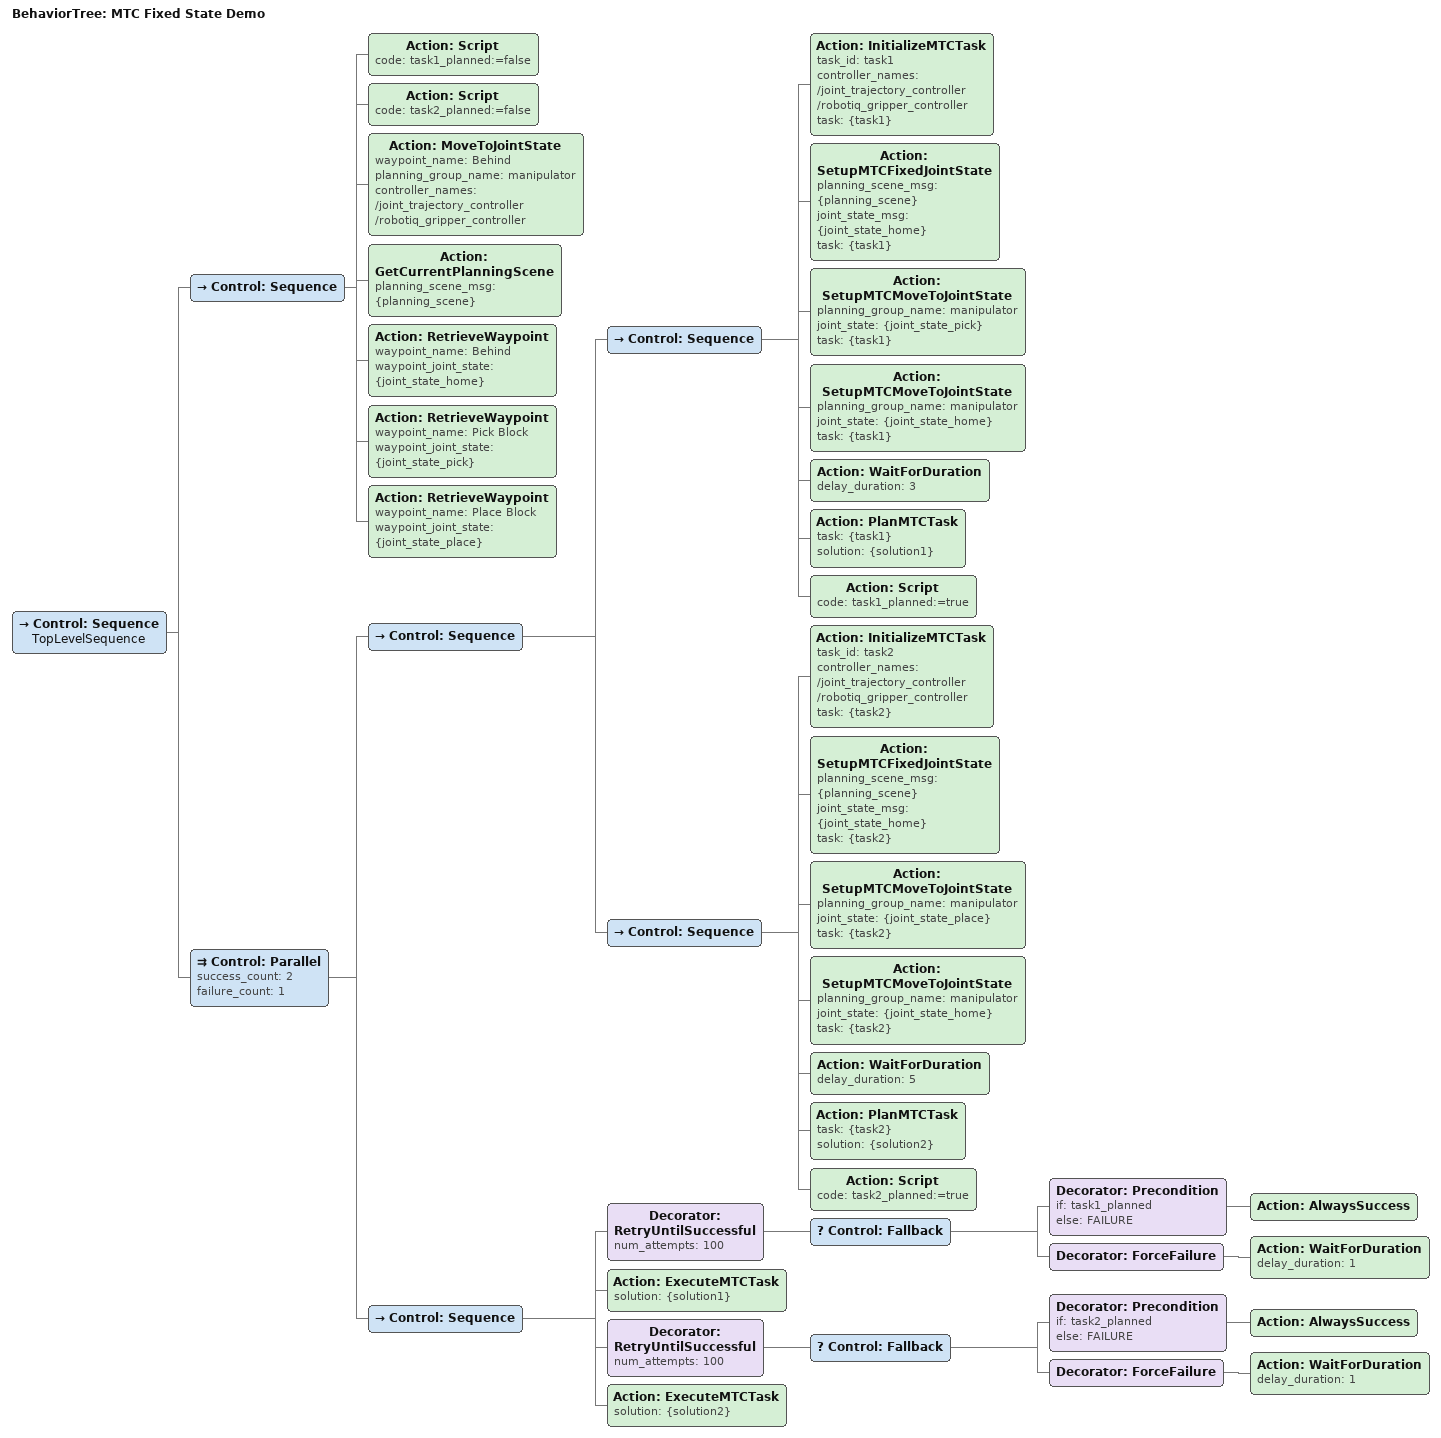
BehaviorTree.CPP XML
<?xml version='1.0' encoding='UTF-8'?>
<root BTCPP_format="4" main_tree_to_execute="MTC Fixed State Demo">
  <BehaviorTree ID="MTC Fixed State Demo">
    <Control ID="Sequence" name="TopLevelSequence">
      <Control ID="Sequence">
        <Action ID="Script" code="task1_planned:=false"/>
        <Action ID="Script" code="task2_planned:=false"/>
        <Action ID="MoveToJointState" waypoint_name="Behind" planning_group_name="manipulator" controller_names="/joint_trajectory_controller /robotiq_gripper_controller"/>
        <Action ID="GetCurrentPlanningScene" planning_scene_msg="{planning_scene}"/>
        <Action ID="RetrieveWaypoint" waypoint_name="Behind" waypoint_joint_state="{joint_state_home}"/>
        <Action ID="RetrieveWaypoint" waypoint_name="Pick Block" waypoint_joint_state="{joint_state_pick}"/>
        <Action ID="RetrieveWaypoint" waypoint_name="Place Block" waypoint_joint_state="{joint_state_place}"/>
      </Control>
      <Control ID="Parallel" success_count="2" failure_count="1">
        <Control ID="Sequence">
          <Control ID="Sequence">
            <Action ID="InitializeMTCTask" task_id="task1" controller_names="/joint_trajectory_controller /robotiq_gripper_controller" task="{task1}"/>
            <Action ID="SetupMTCFixedJointState" planning_scene_msg="{planning_scene}" joint_state_msg="{joint_state_home}" task="{task1}"/>
            <Action ID="SetupMTCMoveToJointState" planning_group_name="manipulator" joint_state="{joint_state_pick}" task="{task1}"/>
            <Action ID="SetupMTCMoveToJointState" planning_group_name="manipulator" joint_state="{joint_state_home}" task="{task1}"/>
            <Action ID="WaitForDuration" delay_duration="3"/>
            <Action ID="PlanMTCTask" task="{task1}" solution="{solution1}"/>
            <Action ID="Script" code="task1_planned:=true"/>
          </Control>
          <Control ID="Sequence">
            <Action ID="InitializeMTCTask" task_id="task2" controller_names="/joint_trajectory_controller /robotiq_gripper_controller" task="{task2}"/>
            <Action ID="SetupMTCFixedJointState" planning_scene_msg="{planning_scene}" joint_state_msg="{joint_state_home}" task="{task2}"/>
            <Action ID="SetupMTCMoveToJointState" planning_group_name="manipulator" joint_state="{joint_state_place}" task="{task2}"/>
            <Action ID="SetupMTCMoveToJointState" planning_group_name="manipulator" joint_state="{joint_state_home}" task="{task2}"/>
            <Action ID="WaitForDuration" delay_duration="5"/>
            <Action ID="PlanMTCTask" task="{task2}" solution="{solution2}"/>
            <Action ID="Script" code="task2_planned:=true"/>
          </Control>
        </Control>
        <Control ID="Sequence">
          <Decorator ID="RetryUntilSuccessful" num_attempts="100">
            <Control ID="Fallback">
              <Decorator ID="Precondition" if="task1_planned" else="FAILURE">
                <Action ID="AlwaysSuccess"/>
              </Decorator>
              <Decorator ID="ForceFailure">
                <Action ID="WaitForDuration" delay_duration="1"/>
              </Decorator>
            </Control>
          </Decorator>
          <Action ID="ExecuteMTCTask" solution="{solution1}"/>
          <Decorator ID="RetryUntilSuccessful" num_attempts="100">
            <Control ID="Fallback">
              <Decorator ID="Precondition" if="task2_planned" else="FAILURE">
                <Action ID="AlwaysSuccess"/>
              </Decorator>
              <Decorator ID="ForceFailure">
                <Action ID="WaitForDuration" delay_duration="1"/>
              </Decorator>
            </Control>
          </Decorator>
          <Action ID="ExecuteMTCTask" solution="{solution2}"/>
        </Control>
      </Control>
    </Control>
  </BehaviorTree>
</root>
